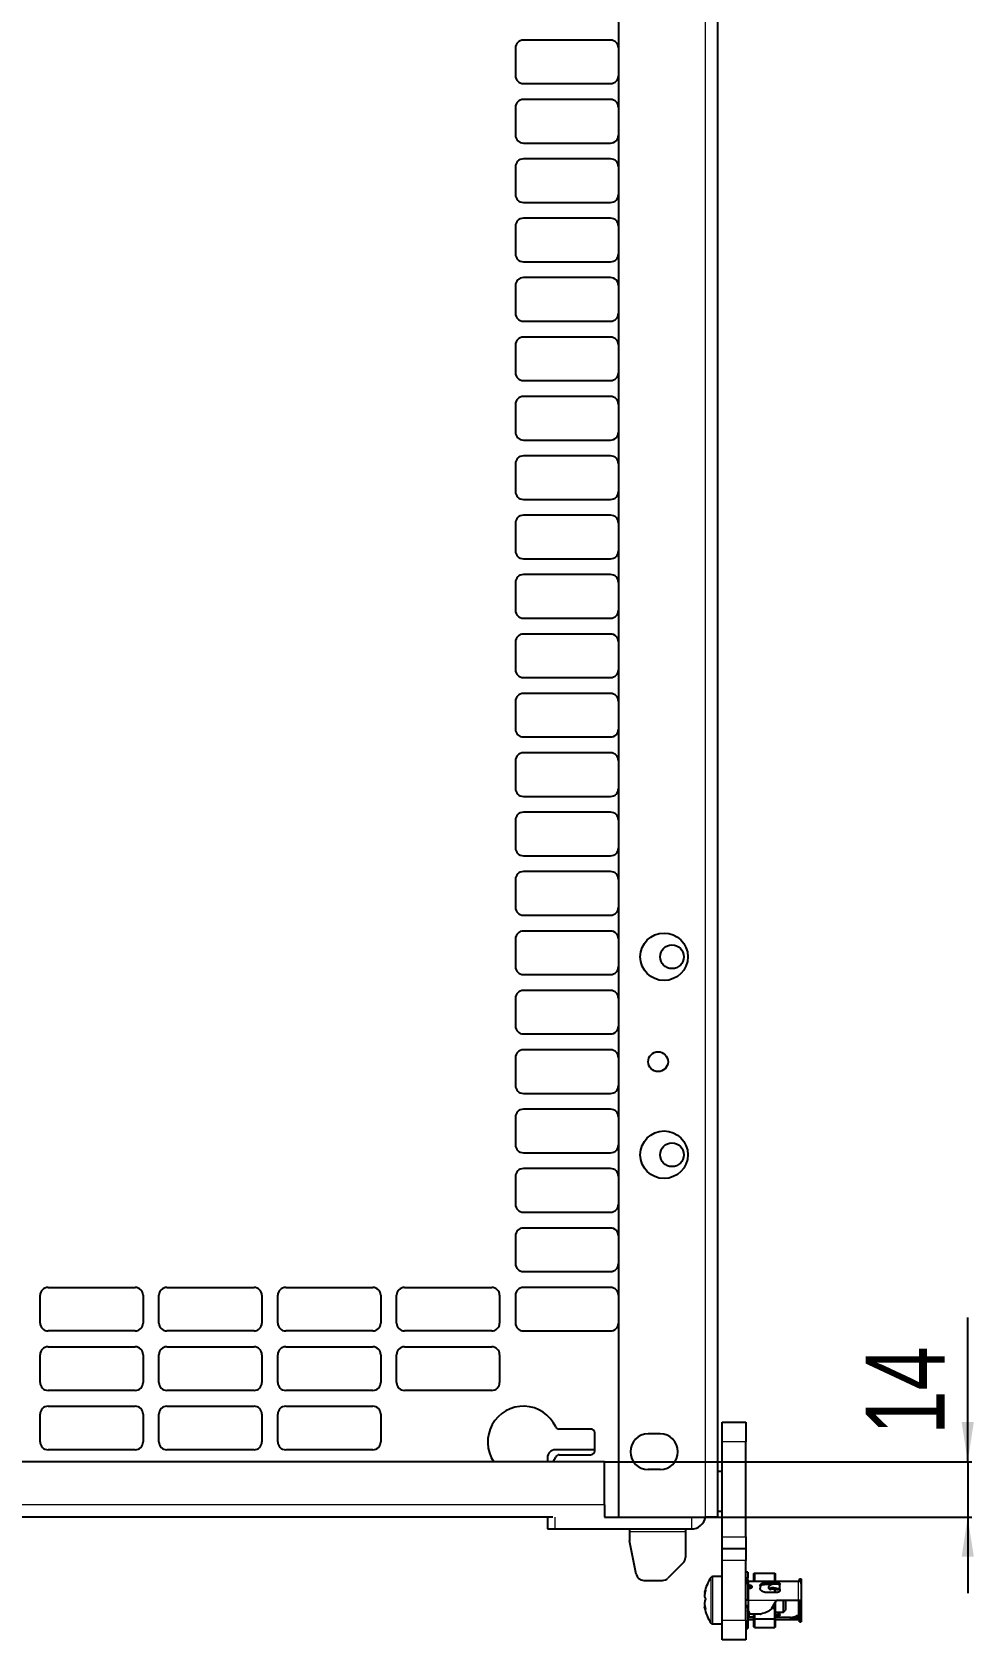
# Model space of a CAD drawing. Header units: millimetres. Extents: x -382 to 624, y -273 to 1990.
# Drawn here: x 386.4 to 624.1, y -82.9 to 323.1 of the extents above; entities that cross this region are included whole.
import ezdxf

# ---------------------------------------------------------------- set-up
doc = ezdxf.new("R2010")
doc.units = ezdxf.units.MM
doc.layers.add('FORMAT', color=7, linetype='Continuous')
doc.styles.add('SLDTEXTSTYLE0', font='TXT', dxfattribs={"width": 0.75})
doc.dimstyles.new('SLDDIMSTYLE1', dxfattribs={"dimtxt": 20, "dimasz": 10, "dimexe": 0, "dimexo": 0.0625, "dimgap": 5, "dimtad": 2, "dimdec": 1, "dimrnd": 1e-09, "dimzin": 12, "dimdsep": 46, "dimtxsty": 'SLDTEXTSTYLE0', "dimsah": 1, "dimcen": 0.09, "dimadec": 0, "dimazin": 3, "dimtfac": 1, "dimtmove": 0, "dimatfit": 0, "dimfxl": 0, "dimfrac": 2, "dimtolj": 1, "dimtzin": 12, "dimarcsym": 0})

# ---------------------------------------------------------------- blocks, each defined once
blk = doc.blocks.new('_D_8')
at = {"layer": 'FORMAT'}
for p, q in [((622.51, -37.91), (622.51, -1.51)), ((530.87, -37.91), (623.51, -37.91)), ((622.51, -37.91), (622.51, -51.91)), ((530.87, -51.91), (623.51, -51.91)), ((622.51, -51.91), (622.51, -71.14))]:
    blk.add_line(p, q, dxfattribs=at)
for points in [[(622.51, -37.91), (624.05, -27.91), (620.98, -27.91)], [(622.51, -51.91), (620.98, -61.91), (624.05, -61.91)]]:
    blk.add_solid(points, dxfattribs=at)
at = {"layer": 'FORMAT', "insert": (596.73, -31.06), "char_height": 20, "attachment_point": 1, "rotation": 90, "style": 'SLDTEXTSTYLE0'}
blk.add_mtext('14', dxfattribs=at)

msp = doc.modelspace()

# ---------------------------------------------------------------- linework, layer by layer
at = {"color": 7, "linetype": 'Continuous', "lineweight": 25}
for p, q in [((559.36, 1831.1), (559.36, -51.9)), ((534.36, 1801.9), (534.36, -51.9)), ((532.36, 321.1), (510.36, 321.1)), ((508.36, 319.1), (508.36, 312.1)), ((510.36, 310.1), (532.36, 310.1)), ((532.36, 306.1), (510.36, 306.1)), ((508.36, 304.1), (508.36, 297.1)), ((510.36, 295.1), (532.36, 295.1)), ((508.36, 289.1), (508.36, 282.1)), ((532.36, 291.1), (510.36, 291.1)), ((510.36, 280.1), (532.36, 280.1)), ((532.36, 276.1), (510.36, 276.1)), ((508.36, 274.1), (508.36, 267.1)), ((510.36, 265.1), (532.36, 265.1)), ((532.36, 261.1), (510.36, 261.1)), ((508.36, 259.1), (508.36, 252.1)), ((510.36, 250.1), (532.36, 250.1)), ((508.36, 244.1), (508.36, 237.1)), ((532.36, 246.1), (510.36, 246.1)), ((510.36, 235.1), (532.36, 235.1)), ((508.36, 229.1), (508.36, 222.1)), ((532.36, 231.1), (510.36, 231.1)), ((510.36, 220.1), (532.36, 220.1)), ((532.36, 216.1), (510.36, 216.1)), ((508.36, 214.1), (508.36, 207.1)), ((510.36, 205.1), (532.36, 205.1)), ((508.36, 199.1), (508.36, 192.1)), ((532.36, 201.1), (510.36, 201.1)), ((510.36, 190.1), (532.36, 190.1)), ((508.36, 184.1), (508.36, 177.1)), ((532.36, 186.1), (510.36, 186.1)), ((510.36, 175.1), (532.36, 175.1)), ((532.36, 171.1), (510.36, 171.1)), ((508.36, 169.1), (508.36, 162.1)), ((510.36, 160.1), (532.36, 160.1)), ((532.36, 156.1), (510.36, 156.1)), ((508.36, 154.1), (508.36, 147.1)), ((510.36, 145.1), (532.36, 145.1)), ((508.36, 139.1), (508.36, 132.1)), ((532.36, 141.1), (510.36, 141.1)), ((510.36, 130.1), (532.36, 130.1)), ((532.36, 126.1), (510.36, 126.1)), ((508.36, 124.1), (508.36, 117.1)), ((510.36, 115.1), (532.36, 115.1)), ((532.36, 111.1), (510.36, 111.1)), ((508.36, 109.1), (508.36, 102.1)), ((510.36, 100.1), (532.36, 100.1)), ((508.36, 94.1), (508.36, 87.1)), ((532.36, 96.1), (510.36, 96.1)), ((510.36, 85.1), (532.36, 85.1)), ((508.36, 79.1), (508.36, 72.1)), ((532.36, 81.1), (510.36, 81.1)), ((510.36, 70.1), (532.36, 70.1)), ((532.36, 66.1), (510.36, 66.1)), ((508.36, 64.1), (508.36, 57.1)), ((510.36, 55.1), (532.36, 55.1)), ((508.36, 49.1), (508.36, 42.1)), ((532.36, 51.1), (510.36, 51.1)), ((510.36, 40.1), (532.36, 40.1)), ((508.36, 34.1), (508.36, 27.1)), ((532.36, 36.1), (510.36, 36.1)), ((510.36, 25.1), (532.36, 25.1)), ((532.36, 21.1), (510.36, 21.1)), ((508.36, 19.1), (508.36, 12.1)), ((510.36, 10.1), (532.36, 10.1)), ((388.36, -2.9), (388.36, 4.1)), ((390.36, 6.1), (412.36, 6.1)), ((414.36, 4.1), (414.36, -2.9)), ((418.36, -2.9), (418.36, 4.1)), ((420.36, 6.1), (442.36, 6.1)), ((444.36, 4.1), (444.36, -2.9)), ((448.36, -2.9), (448.36, 4.1)), ((450.36, 6.1), (472.36, 6.1)), ((474.36, 4.1), (474.36, -2.9)), ((478.36, -2.9), (478.36, 4.1)), ((480.36, 6.1), (502.36, 6.1)), ((504.36, 4.1), (504.36, -2.9)), ((508.36, 4.1), (508.36, -2.9)), ((532.36, 6.1), (510.36, 6.1)), ((412.36, -4.9), (390.36, -4.9)), ((442.36, -4.9), (420.36, -4.9)), ((472.36, -4.9), (450.36, -4.9)), ((502.36, -4.9), (480.36, -4.9)), ((510.36, -4.9), (532.36, -4.9)), ((388.36, -17.9), (388.36, -10.9)), ((390.36, -8.9), (412.36, -8.9)), ((414.36, -10.9), (414.36, -17.9)), ((418.36, -17.9), (418.36, -10.9)), ((420.36, -8.9), (442.36, -8.9)), ((444.36, -10.9), (444.36, -17.9)), ((448.36, -17.9), (448.36, -10.9)), ((450.36, -8.9), (472.36, -8.9)), ((474.36, -10.9), (474.36, -17.9)), ((478.36, -17.9), (478.36, -10.9)), ((480.36, -8.9), (502.36, -8.9)), ((504.36, -10.9), (504.36, -17.9)), ((412.36, -19.9), (390.36, -19.9)), ((442.36, -19.9), (420.36, -19.9)), ((472.36, -19.9), (450.36, -19.9)), ((502.36, -19.9), (480.36, -19.9)), ((390.36, -23.9), (412.36, -23.9)), ((420.36, -23.9), (442.36, -23.9)), ((450.36, -23.9), (472.36, -23.9)), ((388.36, -32.9), (388.36, -25.9)), ((414.36, -25.9), (414.36, -32.9)), ((418.36, -32.9), (418.36, -25.9)), ((444.36, -25.9), (444.36, -32.9)), ((448.36, -32.9), (448.36, -25.9)), ((474.36, -25.9), (474.36, -32.9)), ((560.51, -27.9), (566.51, -27.9)), ((560.51, -32.9), (560.51, -27.9)), ((566.51, -27.9), (566.51, -32.9)), ((527.36, -29.66), (519.42, -29.66)), ((528.36, -35.16), (528.36, -30.66)), ((544.86, -30.9), (541.86, -30.9)), ((412.36, -34.9), (390.36, -34.9)), ((442.36, -34.9), (420.36, -34.9)), ((472.36, -34.9), (450.36, -34.9)), ((528.36, -34.9), (518.41, -34.9)), ((519.42, -36.16), (527.36, -36.16)), ((560.51, -56.9), (560.51, -32.9)), ((566.51, -56.9), (566.51, -32.9)), ((530.86, -37.91), (301.86, -37.91)), ((516.41, -36.9), (516.41, -37.91)), ((517.85, -37.91), (518.51, -36.74)), ((530.86, -48.81), (530.86, -37.91)), ((544.86, -39.9), (541.86, -39.9)), ((560.51, -40.4), (559.36, -40.4)), ((517.79, -51.91), (314.44, -51.91)), ((516.41, -51.91), (516.41, -54.9)), ((530.86, -48.81), (530.86, -51.91)), ((530.86, -51.9), (534.36, -51.9)), ((534.36, -51.9), (556.26, -51.9)), ((559.36, -51.9), (556.26, -51.9)), ((559.36, -50.4), (560.51, -50.4)), ((516.41, -54.9), (518.41, -54.9)), ((518.41, -54.9), (552.76, -54.9)), ((537.11, -54.9), (537.11, -55.5)), ((537.11, -55.5), (537.11, -57.9)), ((551.26, -54.9), (551.26, -55.5)), ((551.26, -55.5), (551.26, -62.07)), ((538.79, -66.3), (537.11, -57.9)), ((560.51, -59.9), (560.51, -56.9)), ((566.51, -59.9), (560.51, -59.9)), ((560.51, -62.9), (560.51, -59.9)), ((566.51, -56.9), (566.51, -59.9)), ((566.51, -59.9), (566.51, -62.9)), ((550.68, -63.49), (546.85, -67.32)), ((560.51, -77.9), (560.51, -62.9)), ((566.51, -77.9), (566.51, -62.9)), ((540.75, -67.9), (545.44, -67.9)), ((560.51, -66.9), (558.19, -66.9)), ((567.01, -65.8), (566.51, -65.8)), ((566.51, -67.27), (567.01, -67.27)), ((566.51, -68.58), (567.01, -68.58)), ((567.01, -65.8), (567.01, -67.27)), ((567.01, -68.58), (567.01, -67.27)), ((567.01, -68.58), (567.01, -72.9)), ((567.21, -68.05), (577.81, -68.05)), ((568.51, -66.19), (568.71, -66.06)), ((568.51, -68.05), (568.51, -66.19)), ((568.71, -66.06), (568.71, -68.05)), ((568.71, -66.06), (573.8, -66.06)), ((571.31, -68.51), (574.61, -68.51)), ((573.03, -68.96), (571.31, -68.96)), ((573.8, -68.05), (573.8, -66.06)), ((573.8, -66.06), (573.91, -66.29)), ((573.91, -66.29), (573.91, -68.05)), ((575.11, -68.74), (575.11, -68.96)), ((575.11, -70.09), (575.11, -68.96)), ((577.81, -68.05), (579.81, -68.05)), ((580.01, -67.47), (580.51, -67.47)), ((580.01, -68.08), (580.01, -67.47)), ((580.51, -67.47), (580.51, -68.75)), ((580.51, -68.75), (580.51, -72.9)), ((556.09, -71.05), (556.12, -71.05)), ((567.01, -72.9), (566.51, -72.9)), ((567.01, -72.9), (567.21, -72.9)), ((567.31, -69.9), (567.06, -69.9)), ((567.46, -69.06), (567.21, -69.06)), ((567.46, -69.45), (567.21, -69.45)), ((567.46, -69.95), (567.21, -69.95)), ((567.21, -75.65), (567.21, -72.9)), ((567.31, -69.95), (567.31, -69.45)), ((568.01, -69.42), (568.01, -69.53)), ((570.11, -69.15), (570.11, -69.83)), ((571.31, -70.85), (574.61, -70.85)), ((572.19, -69.71), (572.19, -69.68)), ((572.23, -69.85), (572.46, -70.14)), ((573.06, -74.9), (574.21, -72.9)), ((573.8, -70.85), (573.8, -70.08)), ((573.91, -70.13), (573.91, -70.85)), ((574.21, -72.9), (579.81, -72.9)), ((575.11, -70.09), (575.11, -70.41)), ((576.01, -75.9), (576.01, -72.9)), ((576.51, -72.9), (576.51, -75.4)), ((579.81, -72.9), (580.51, -72.9)), ((580.01, -73.03), (580.01, -72.9)), ((580.01, -73.03), (580.51, -73.03)), ((580.01, -74.73), (580.01, -73.03)), ((580.51, -72.9), (580.51, -73.03)), ((580.51, -73.03), (580.51, -74.73)), ((566.51, -74.21), (567.01, -74.21)), ((567.01, -74.74), (566.51, -74.74)), ((567.01, -74.21), (567.01, -74.74)), ((567.01, -74.35), (567.21, -74.36)), ((567.01, -74.74), (567.01, -80)), ((567.01, -75.9), (567.26, -75.9)), ((567.31, -76.35), (567.21, -76.35)), ((567.31, -77.05), (567.31, -76.03)), ((567.31, -77.05), (568.51, -77.05)), ((570.11, -76.4), (567.96, -76.4)), ((568.51, -77.58), (568.51, -76.4)), ((568.71, -76.4), (568.71, -77.6)), ((573.06, -74.9), (573.8, -74.9)), ((573.8, -74.9), (573.8, -73.62)), ((573.8, -77.6), (573.8, -74.9)), ((573.91, -74.9), (573.8, -74.9)), ((573.91, -73.42), (573.91, -74.9)), ((573.91, -74.9), (573.91, -77.57)), ((573.91, -75.9), (576.01, -75.9)), ((575.11, -76.44), (573.91, -76.56)), ((574.61, -76.85), (573.91, -76.85)), ((575.11, -76.44), (575.11, -75.9)), ((575.11, -76.61), (575.11, -76.44)), ((576.01, -75.9), (576.51, -75.4)), ((579.31, -76.85), (579.31, -77.3)), ((579.81, -76.85), (579.31, -76.85)), ((579.81, -77.3), (579.81, -76.85)), ((580.01, -74.73), (580.51, -74.73)), ((580.01, -78.33), (580.01, -74.73)), ((580.51, -74.73), (580.51, -78.33)), ((558.19, -78.9), (560.51, -78.9)), ((560.51, -82.9), (560.51, -77.9)), ((566.51, -77.9), (566.51, -82.9)), ((566.51, -80), (567.01, -80)), ((568.51, -77.25), (567.21, -77.25)), ((567.21, -77.75), (568.51, -77.75)), ((568.71, -77.6), (568.51, -77.58)), ((568.51, -79.62), (568.51, -77.58)), ((568.71, -79.75), (568.51, -79.62)), ((568.71, -77.6), (573.8, -77.6)), ((568.71, -77.6), (568.71, -79.75)), ((568.71, -79.75), (573.8, -79.75)), ((573.91, -77.57), (573.8, -77.6)), ((573.8, -79.75), (573.8, -77.6)), ((573.91, -79.52), (573.8, -79.75)), ((577.81, -77.25), (573.91, -77.25)), ((573.91, -77.57), (573.91, -79.52)), ((573.91, -77.75), (577.81, -77.75)), ((577.81, -77.25), (577.81, -77.75)), ((577.81, -77.75), (579.81, -77.75)), ((579.31, -77.3), (579.81, -77.3)), ((580.01, -78.33), (580.51, -78.33)), ((566.51, -82.9), (560.51, -82.9))]:
    msp.add_line(p, q, dxfattribs=at)
at = {"color": 8, "linetype": 'Continuous', "lineweight": 18}
for p, q in [((556.26, 1801.9), (556.26, -51.9)), ((566.51, -32.9), (560.51, -32.9)), ((530.86, -48.81), (301.86, -48.81)), ((518.41, -54.9), (518.41, -51.91)), ((552.76, -51.9), (552.76, -54.9)), ((537.11, -55.5), (551.26, -55.5)), ((560.51, -56.9), (566.51, -56.9)), ((566.51, -62.9), (560.51, -62.9)), ((557.75, -78.67), (557.75, -67.13)), ((558.19, -78.9), (558.19, -66.9)), ((567.21, -68.05), (567.21, -69.06)), ((571.31, -68.51), (571.31, -68.96)), ((574.61, -68.96), (574.61, -68.51)), ((579.81, -72.9), (579.81, -68.05)), ((567.21, -69.95), (567.21, -72.9)), ((567.21, -72.9), (574.21, -72.9)), ((567.46, -69.45), (567.46, -69.06)), ((579.81, -76.65), (579.81, -72.9)), ((567.21, -76.35), (567.21, -77.25)), ((560.51, -77.9), (566.51, -77.9))]:
    msp.add_line(p, q, dxfattribs=at)
at = {"color": 7, "linetype": 'Continuous', "lineweight": 25, "flags": 128}
for points in [[(567.01, -69.43), (567.08, -69.44), (567.21, -69.45)], [(567.01, -69.83), (567.02, -69.85), (567.03, -69.88), (567.05, -69.9), (567.07, -69.92), (567.1, -69.93), (567.14, -69.94), (567.17, -69.95), (567.21, -69.95)], [(567.31, -69.78), (567.27, -69.87), (567.26, -69.9)], [(567.01, -76.38), (567.08, -76.37), (567.21, -76.35)], [(567.01, -77.28), (567.08, -77.27), (567.21, -77.25)], [(579.81, -77.75), (579.95, -77.74), (580.01, -77.72)]]:
    msp.add_lwpolyline(points, dxfattribs=at)
at = {"color": 7, "linetype": 'Continuous', "lineweight": 25}
for centre, radius in [((545.86, 89.6), 6), ((547.86, 89.6), 3), ((544.36, 63.1), 2.5), ((545.86, 39.6), 6), ((547.86, 39.6), 3)]:
    msp.add_circle(centre, radius, dxfattribs=at)
for centre, radius, start, end in [((510.36, 319.1), 2, 90, 180), ((532.36, 319.1), 2, 0, 90), ((510.36, 312.1), 2, 180, 270), ((532.36, 312.1), 2, 270, 0), ((510.36, 304.1), 2, 90, 180), ((532.36, 304.1), 2, 0, 90), ((510.36, 297.1), 2, 180, 270), ((532.36, 297.1), 2, 270, 0), ((510.36, 289.1), 2, 90, 180), ((532.36, 289.1), 2, 0, 90), ((510.36, 282.1), 2, 180, 270), ((532.36, 282.1), 2, 270, 0), ((510.36, 274.1), 2, 90, 180), ((532.36, 274.1), 2, 0, 90), ((510.36, 267.1), 2, 180, 270), ((532.36, 267.1), 2, 270, 0), ((510.36, 259.1), 2, 90, 180), ((532.36, 259.1), 2, 0, 90), ((510.36, 252.1), 2, 180, 270), ((532.36, 252.1), 2, 270, 0), ((510.36, 244.1), 2, 90, 180), ((532.36, 244.1), 2, 0, 90), ((510.36, 237.1), 2, 180, 270), ((532.36, 237.1), 2, 270, 0), ((510.36, 229.1), 2, 90, 180), ((532.36, 229.1), 2, 0, 90), ((510.36, 222.1), 2, 180, 270), ((532.36, 222.1), 2, 270, 0), ((510.36, 214.1), 2, 90, 180), ((532.36, 214.1), 2, 0, 90), ((510.36, 207.1), 2, 180, 270), ((532.36, 207.1), 2, 270, 0), ((510.36, 199.1), 2, 90, 180), ((532.36, 199.1), 2, 0, 90), ((510.36, 192.1), 2, 180, 270), ((532.36, 192.1), 2, 270, 0), ((510.36, 184.1), 2, 90, 180), ((532.36, 184.1), 2, 0, 90), ((510.36, 177.1), 2, 180, 270), ((532.36, 177.1), 2, 270, 0), ((510.36, 169.1), 2, 90, 180), ((532.36, 169.1), 2, 0, 90), ((510.36, 162.1), 2, 180, 270), ((532.36, 162.1), 2, 270, 0), ((510.36, 154.1), 2, 90, 180), ((532.36, 154.1), 2, 0, 90), ((510.36, 147.1), 2, 180, 270), ((532.36, 147.1), 2, 270, 0), ((510.36, 139.1), 2, 90, 180), ((532.36, 139.1), 2, 0, 90), ((510.36, 132.1), 2, 180, 270), ((532.36, 132.1), 2, 270, 0), ((510.36, 124.1), 2, 90, 180), ((532.36, 124.1), 2, 0, 90), ((510.36, 117.1), 2, 180, 270), ((532.36, 117.1), 2, 270, 0), ((510.36, 109.1), 2, 90, 180), ((532.36, 109.1), 2, 0, 90), ((510.36, 102.1), 2, 180, 270), ((532.36, 102.1), 2, 270, 0), ((510.36, 94.1), 2, 90, 180), ((532.36, 94.1), 2, 0, 90), ((510.36, 87.1), 2, 180, 270), ((532.36, 87.1), 2, 270, 0), ((510.36, 79.1), 2, 90, 180), ((532.36, 79.1), 2, 0, 90), ((510.36, 72.1), 2, 180, 270), ((532.36, 72.1), 2, 270, 0), ((510.36, 64.1), 2, 90, 180), ((532.36, 64.1), 2, 0, 90), ((510.36, 57.1), 2, 180, 270), ((532.36, 57.1), 2, 270, 0), ((510.36, 49.1), 2, 90, 180), ((532.36, 49.1), 2, 0, 90), ((510.36, 42.1), 2, 180, 270), ((532.36, 42.1), 2, 270, 0), ((510.36, 34.1), 2, 90, 180), ((532.36, 34.1), 2, 0, 90), ((510.36, 27.1), 2, 180, 270), ((532.36, 27.1), 2, 270, 0), ((510.36, 19.1), 2, 90, 180), ((532.36, 19.1), 2, 0, 90), ((510.36, 12.1), 2, 180, 270), ((532.36, 12.1), 2, 270, 0), ((390.36, 4.1), 2, 90, 180), ((412.36, 4.1), 2, 0, 90), ((420.36, 4.1), 2, 90, 180), ((442.36, 4.1), 2, 0, 90), ((450.36, 4.1), 2, 90, 180), ((472.36, 4.1), 2, 0, 90), ((480.36, 4.1), 2, 90, 180), ((502.36, 4.1), 2, 0, 90), ((510.36, 4.1), 2, 90, 180), ((532.36, 4.1), 2, 0, 90), ((390.36, -2.9), 2, 180, 270), ((412.36, -2.9), 2, 270, 0), ((420.36, -2.9), 2, 180, 270), ((442.36, -2.9), 2, 270, 0), ((450.36, -2.9), 2, 180, 270), ((472.36, -2.9), 2, 270, 0), ((480.36, -2.9), 2, 180, 270), ((502.36, -2.9), 2, 270, 0), ((510.36, -2.9), 2, 180, 270), ((532.36, -2.9), 2, 270, 0), ((390.36, -10.9), 2, 90, 180), ((412.36, -10.9), 2, 0, 90), ((420.36, -10.9), 2, 90, 180), ((442.36, -10.9), 2, 0, 90), ((450.36, -10.9), 2, 90, 180), ((472.36, -10.9), 2, 0, 90), ((480.36, -10.9), 2, 90, 180), ((502.36, -10.9), 2, 0, 90), ((390.36, -17.9), 2, 180, 270), ((412.36, -17.9), 2, 270, 0), ((420.36, -17.9), 2, 180, 270), ((442.36, -17.9), 2, 270, 0), ((450.36, -17.9), 2, 180, 270), ((472.36, -17.9), 2, 270, 0), ((480.36, -17.9), 2, 180, 270), ((502.36, -17.9), 2, 270, 0), ((390.36, -25.9), 2, 90, 180), ((412.36, -25.9), 2, 0, 90), ((420.36, -25.9), 2, 90, 180), ((442.36, -25.9), 2, 0, 90), ((450.36, -25.9), 2, 90, 180), ((472.36, -25.9), 2, 0, 90), ((510.36, -32.91), 9, 25.1507, 213.749), ((519.42, -28.66), 1, 205.1507, 270), ((527.36, -30.66), 1, 0, 90), ((541.86, -35.4), 4.5, 90, 270), ((544.86, -35.4), 4.5, 270, 90), ((390.36, -32.9), 2, 180, 270), ((412.36, -32.9), 2, 270, 0), ((420.36, -32.9), 2, 180, 270), ((442.36, -32.9), 2, 270, 0), ((450.36, -32.9), 2, 180, 270), ((472.36, -32.9), 2, 270, 0), ((518.41, -36.9), 2, 90, 180), ((519.42, -37.16), 1, 90, 154.8493), ((527.36, -35.16), 1, 270, 0), ((552.76, -51.3), 3.6, 270, 350.4059), ((549.26, -62.07), 2, 315, 0), ((540.75, -65.9), 2, 191.3099, 270), ((545.44, -65.9), 2, 270, 315), ((565.91, -72.9), 10, 144.7485, 168.9879), ((558.19, -67.44), 0.54, 90, 144.7485), ((567.21, -67.85), 0.2, 180, 270), ((567.2, -68.87), 0.183, 187.3339, 275.8124), ((579.81, -68.75), 0.7, 360, 90), ((565.91, -72.9), 10, 191.0195, 215.2515), ((567.11, -75.98), 0.0996, 125.5332, 176.0721), ((567.96, -75.65), 0.75, 180, 270), ((570.11, -75.65), 0.75, 270, 285.0484), ((579.81, -77.05), 0.2, 270, 360), ((558.19, -78.36), 0.54, 215.2515, 270), ((567.21, -77.95), 0.2, 90, 180)]:
    msp.add_arc(centre, radius, start, end, dxfattribs=at)
for points, knots in [([(570.11, -69.15), (570.13, -69.07), (570.15, -68.9), (570.35, -68.71), (570.65, -68.58), (570.99, -68.52), (571.22, -68.51), (571.31, -68.51)], [0, 0, 0, 0, 0.212833, 0.42585, 0.635542, 0.846587, 1, 1, 1, 1]), ([(571.31, -68.96), (571.18, -68.97), (570.91, -68.98), (570.55, -69.07), (570.28, -69.22), (570.13, -69.41), (570.12, -69.56), (570.11, -69.62)], [0, 0, 0, 0, 0.212875, 0.425767, 0.637937, 0.847353, 1, 1, 1, 1]), ([(575.11, -68.96), (574.61, -68.89), (573.94, -68.81), (573.05, -68.91), (572.74, -69.08), (572.59, -69.17)], [0, 0, 0, 0, 0.587693, 0.790818, 1, 1, 1, 1]), ([(574.61, -68.51), (574.67, -68.51), (574.78, -68.51), (574.93, -68.55), (575.04, -68.61), (575.1, -68.68), (575.11, -68.72), (575.11, -68.74)], [0, 0, 0, 0, 0.214445, 0.428893, 0.643239, 0.857188, 1, 1, 1, 1]), ([(556.09, -71.05), (556.09, -71.04), (556.09, -71.02), (556.15, -70.77), (556.23, -70.53), (556.28, -70.38), (556.31, -70.33), (556.31, -70.33), (556.31, -70.34), (556.31, -70.35), (556.3, -70.4), (556.26, -70.58), (556.18, -70.95), (556.11, -71.4), (556.08, -71.79), (556.11, -72.13), (556.19, -72.3), (556.27, -72.44), (556.3, -72.5), (556.31, -72.55), (556.31, -72.58), (556.31, -72.61), (556.31, -72.64), (556.29, -72.72), (556.21, -72.92), (556.13, -73.16), (556.08, -73.57), (556.1, -74.06), (556.17, -74.49), (556.25, -74.83), (556.27, -74.95), (556.29, -75.04), (556.31, -75.1), (556.31, -75.14), (556.31, -75.15), (556.31, -75.16)], [0, 0, 0, 0, 0.038395, 0.101606, 0.171866, 0.187862, 0.204006, 0.207638, 0.210677, 0.21372, 0.218356, 0.231131, 0.28809, 0.360901, 0.404711, 0.448836, 0.549423, 0.579372, 0.5944, 0.600457, 0.603752, 0.607074, 0.610825, 0.617556, 0.643246, 0.744679, 0.792601, 0.841136, 0.935328, 0.958581, 0.973366, 0.983098, 0.992885, 0.996792, 1, 1, 1, 1]), ([(567.46, -69.06), (567.53, -69.06), (567.65, -69.07), (567.81, -69.13), (567.94, -69.21), (568, -69.32), (568.01, -69.39), (568.01, -69.42)], [0, 0, 0, 0, 0.2143929, 0.4287887, 0.6430611, 0.8568545, 1, 1, 1, 1]), ([(567.97, -69.68), (567.95, -69.65), (567.9, -69.57), (567.76, -69.5), (567.61, -69.46), (567.51, -69.45), (567.46, -69.45)], [0, 0, 0, 0, 0.252501, 0.531568, 0.811143, 1, 1, 1, 1]), ([(568.01, -69.53), (568.01, -69.58), (568, -69.67), (567.9, -69.79), (567.76, -69.89), (567.61, -69.94), (567.5, -69.95), (567.46, -69.95)], [0, 0, 0, 0, 0.214305, 0.42865, 0.642279, 0.856223, 1, 1, 1, 1]), ([(571.31, -70.85), (571.18, -70.84), (570.91, -70.82), (570.55, -70.63), (570.28, -70.37), (570.13, -70.08), (570.12, -69.9), (570.11, -69.83)], [0, 0, 0, 0, 0.213238, 0.42649, 0.63916, 0.849598, 1, 1, 1, 1]), ([(572.59, -69.17), (572.54, -69.2), (572.44, -69.25), (572.32, -69.37), (572.23, -69.5), (572.19, -69.61), (572.19, -69.66), (572.19, -69.68)], [0, 0, 0, 0, 0.225867, 0.451734, 0.677598, 0.903479, 1, 1, 1, 1]), ([(572.19, -69.71), (572.19, -69.75), (572.2, -69.82), (572.28, -69.9), (572.39, -69.94), (572.5, -69.93), (572.57, -69.91), (572.59, -69.91)], [0, 0, 0, 0, 0.225883, 0.451767, 0.67765, 0.903524, 1, 1, 1, 1]), ([(572.47, -70.14), (572.48, -70.15), (572.49, -70.17), (572.5, -70.18), (572.5, -70.19)], [0, 0, 0, 0, 0.872289, 1, 1, 1, 1]), ([(572.84, -70.21), (572.79, -70.22), (572.69, -70.25), (572.58, -70.23), (572.53, -70.2), (572.5, -70.19)], [0, 0, 0, 0, 0.369126, 0.738256, 1, 1, 1, 1]), ([(575.11, -70.09), (574.61, -69.98), (573.94, -69.83), (573.05, -69.72), (572.74, -69.84), (572.59, -69.91)], [0, 0, 0, 0, 0.5876932, 0.7908183, 1, 1, 1, 1]), ([(575.11, -70.38), (574.68, -70.28), (574.09, -70.15), (573.28, -70.03), (572.99, -70.15), (572.84, -70.21)], [0, 0, 0, 0, 0.5666604, 0.7809048, 1, 1, 1, 1]), ([(575.11, -70.41), (575.11, -70.46), (575.1, -70.56), (575.01, -70.69), (574.89, -70.79), (574.74, -70.85), (574.65, -70.85), (574.61, -70.85)], [0, 0, 0, 0, 0.214373, 0.428779, 0.642592, 0.856666, 1, 1, 1, 1]), ([(556.11, -74.34), (556.1, -74.37), (556.08, -74.43), (556.09, -74.59), (556.11, -74.73), (556.12, -74.75)], [0, 0, 0, 0, 0.3874757, 0.8827868, 1, 1, 1, 1]), ([(556.31, -75.16), (556.31, -75.16), (556.31, -75.17), (556.3, -75.18), (556.26, -75.12), (556.18, -74.95), (556.11, -74.79), (556.08, -74.73), (556.09, -74.79), (556.1, -74.82)], [0, 0, 0, 0, 0.014884, 0.035817, 0.093823, 0.3531, 0.661574, 0.856936, 1, 1, 1, 1]), ([(567.01, -74.62), (567.01, -74.61), (567.02, -74.59), (567.03, -74.56), (567.07, -74.54), (567.14, -74.55), (567.19, -74.55), (567.21, -74.56)], [0, 0, 0, 0, 0.195302, 0.377541, 0.538909, 0.761383, 1, 1, 1, 1]), ([(567.01, -75.68), (567.01, -75.67), (567.02, -75.65), (567.03, -75.62), (567.07, -75.59), (567.15, -75.58), (567.2, -75.57), (567.23, -75.57)], [0, 0, 0, 0, 0.187462, 0.362386, 0.517277, 0.750642, 1, 1, 1, 1]), ([(573.06, -74.9), (572.89, -75.12), (572.54, -75.56), (571.56, -76.03), (570.79, -76.24), (570.31, -76.38)], [0, 0, 0, 0, 0.254027, 0.526591, 1, 1, 1, 1]), ([(575.11, -76.61), (575.11, -76.64), (575.1, -76.69), (575.01, -76.77), (574.89, -76.82), (574.74, -76.84), (574.65, -76.84), (574.61, -76.85)], [0, 0, 0, 0, 0.214295, 0.42863, 0.64223, 0.856153, 1, 1, 1, 1]), ([(577.81, -77.25), (578.09, -77.23), (578.59, -77.18), (579.09, -76.95), (579.31, -76.85)], [0, 0, 0, 0, 0.559868, 1, 1, 1, 1]), ([(577.81, -77.75), (578.09, -77.72), (578.59, -77.66), (579.09, -77.41), (579.31, -77.3)], [0, 0, 0, 0, 0.559911, 1, 1, 1, 1]), ([(579.81, -77.75), (579.81, -77.72), (579.81, -77.66), (579.81, -77.41), (579.81, -77.3)], [0, 0, 0, 0, 0.559866, 1, 1, 1, 1])]:
    msp.add_open_spline(points, degree=3, knots=knots, dxfattribs=at)
at = {"color": 8, "linetype": 'Continuous', "lineweight": 18}
msp.add_open_spline([(572.59, -69.91), (572.63, -69.96), (572.7, -70.04), (572.78, -70.14), (572.82, -70.19), (572.84, -70.21)], degree=3, knots=[0, 0, 0, 0, 0.502362, 0.815418, 1, 1, 1, 1], dxfattribs=at)

# ---------------------------------------------------------------- dimensions: what is measured, and where the dimension line sits
at = {"layer": 'FORMAT'}
dim = msp.add_linear_dim(base=(622.51, -51.91), p1=(530.86, -37.91), p2=(530.86, -51.91), angle=90, dimstyle='SLDDIMSTYLE1', dxfattribs=at)
dim.commit()
dim.dimension.update_dxf_attribs({"geometry": '_D_8', "text_midpoint": (622.51, -16.29), "dimtype": 160})

doc.saveas('drawing.dxf')
